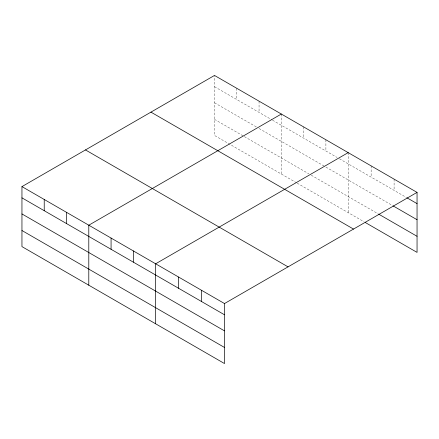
<?xml version="1.0" encoding="UTF-8"?>
<svg xmlns="http://www.w3.org/2000/svg" width="439" height="439" viewBox="0 0 439 439"><rect width="100%" height="100%" fill="white"/><g stroke="black" fill="none" stroke-linecap="round" stroke-linejoin="round"><path stroke-width="0.33" stroke-dasharray="2.19 1.65" d="M214.495 86.675L271.955 119.852M272.542 120.193L337.042 157.431M339.385 158.781L406.454 197.506M214.495 102.77L256.711 127.145M259.054 128.501L324.728 166.414M325.897 167.089L392.329 205.441M214.495 119.353L243.81 136.277M244.397 136.617L308.897 173.855M311.24 175.21L378.199 213.87M296.583 182.838L214.495 135.448L214.495 75.442M297.17 183.178L364.074 221.805M394.096 179.134L394.096 190.367M371.136 165.882L371.136 177.115M348.182 152.629L348.182 212.63M325.897 139.767L325.897 150.994M303.618 126.898L303.618 138.131M281.339 114.036L281.339 174.036M259.054 101.173L259.054 112.406M236.775 88.31L236.775 99.543"/><path stroke-width="0.66" d="M224.505 330.88L224.505 303.552L21.95 186.608L21.95 246.608L224.505 363.558L224.505 330.88L21.95 213.936M365.253 222.485L417.05 252.392L417.05 192.392L214.495 75.442L21.95 186.608M281.339 114.036L88.793 225.202L88.793 285.202M348.182 152.629L155.636 263.795L155.636 323.795M224.505 303.552L417.05 192.392M407.041 197.846L417.05 203.619M392.916 205.781L417.05 219.714M378.791 214.21L417.05 236.297M150.956 112.132L353.51 229.076M85.49 149.924L288.044 266.868M21.95 197.841L224.505 314.785M21.95 230.519L224.505 347.463M201.55 290.3L201.55 301.533M178.596 277.047L178.596 288.28M133.357 250.927L133.357 262.16M111.072 238.064L111.072 249.297M66.514 212.339L66.514 223.566M44.229 199.471L44.229 210.704"/></g></svg>
